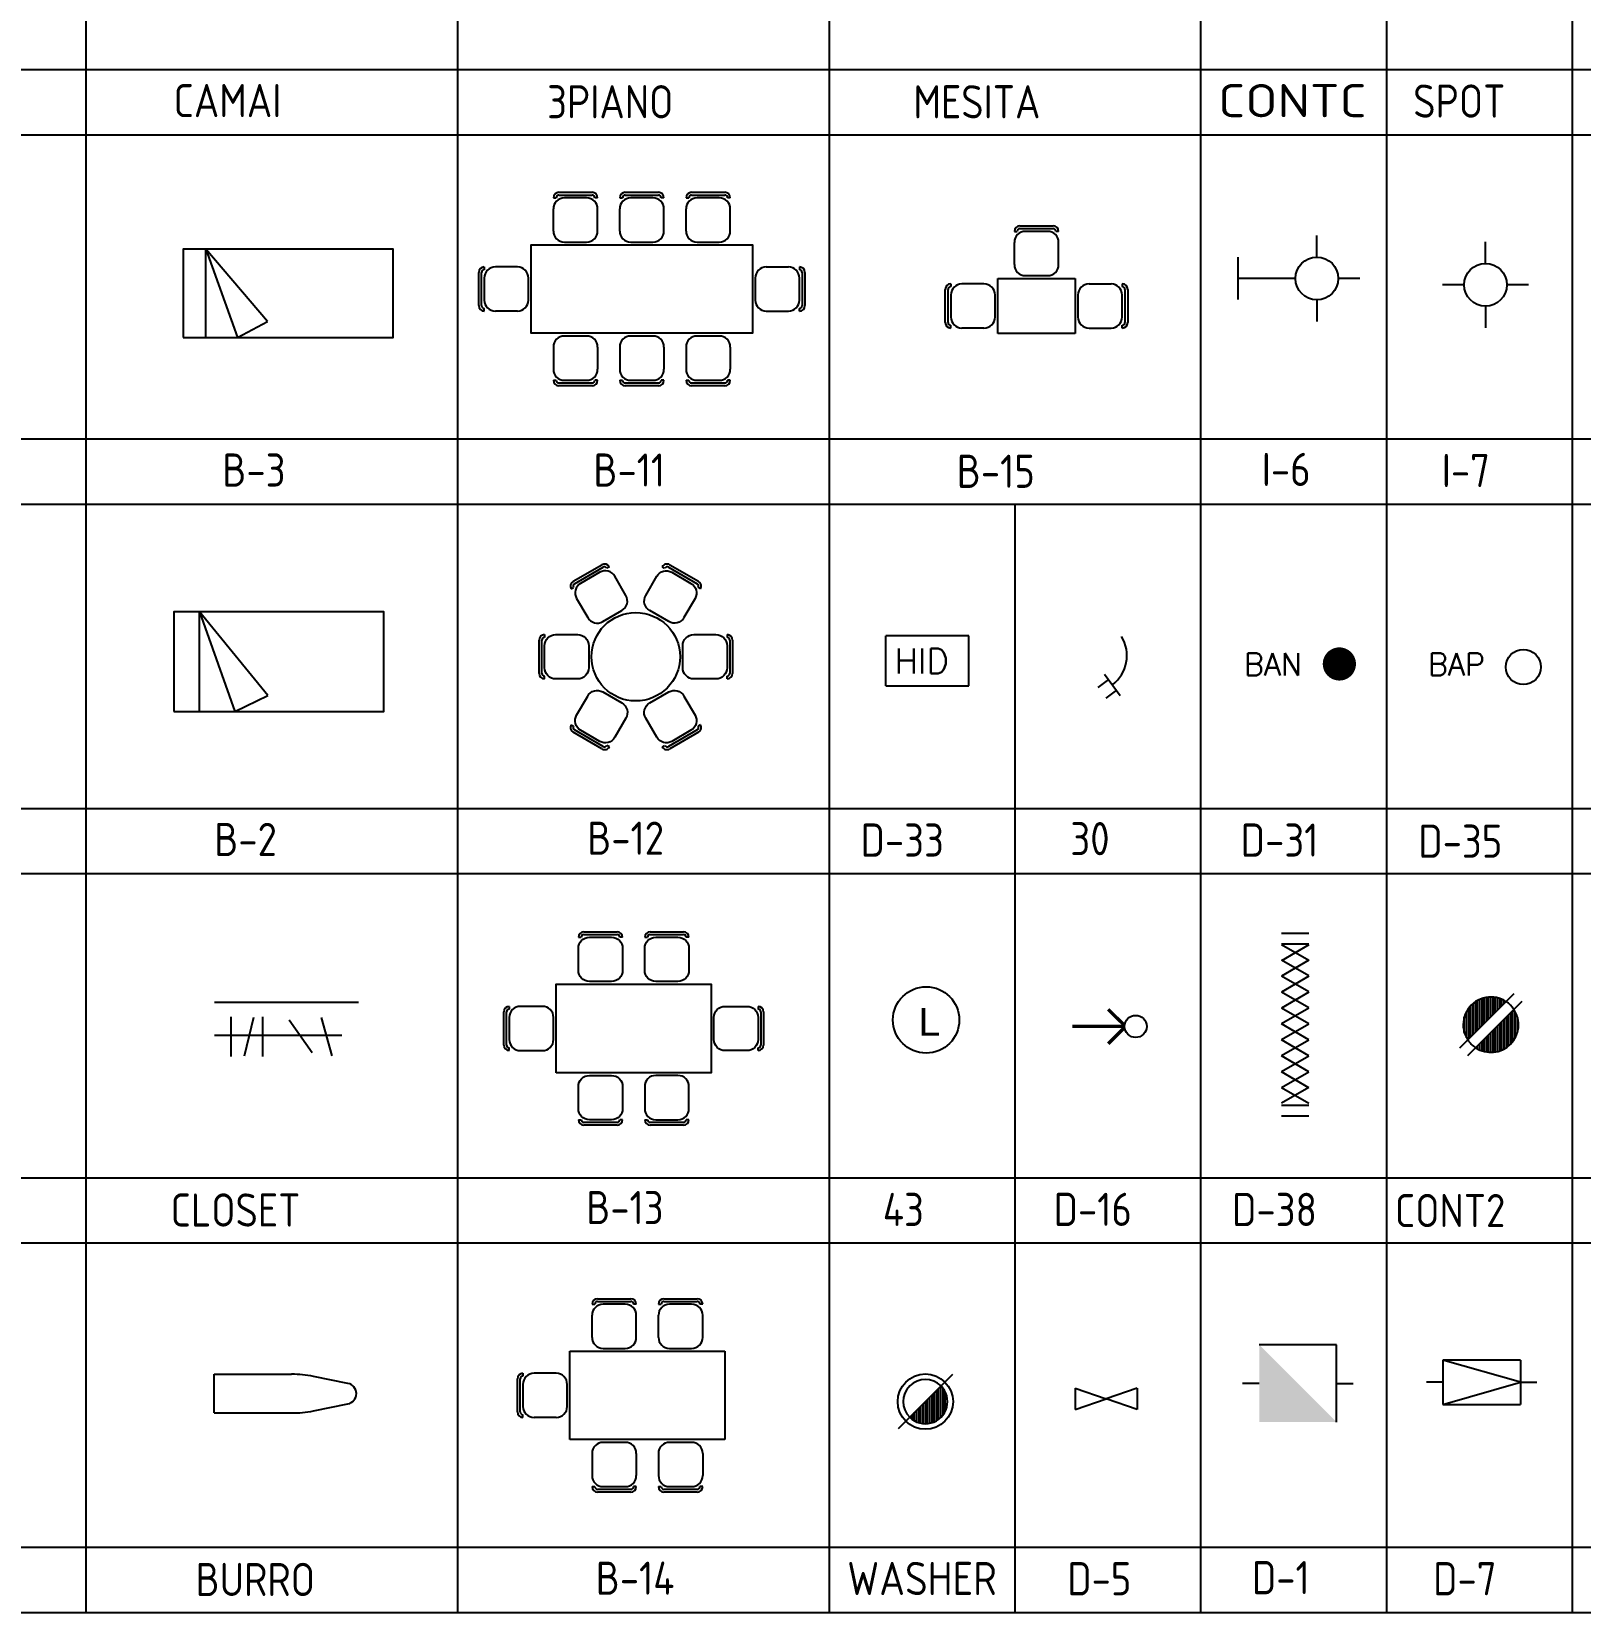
# Model space of a CAD drawing. Header units: millimetres. Extents: x 2198.5 to 2287.8, y 1208.8 to 1298.1.
# Drawn here: x 2245.01 to 2259.01, y 1237.71 to 1252.01 of the extents above; entities that cross this region are included whole.
import ezdxf
from ezdxf.enums import TextEntityAlignment as Align

# ---------------------------------------------------------------- set-up
doc = ezdxf.new("R2010")
doc.units = ezdxf.units.MM
for name, color, linetype in [('2', 7, 'Continuous'), ('ALUMBRADO', 5, 'Continuous'), ('FOF', 5, 'Continuous'), ('INSSANITARIA', 5, 'Continuous'), ('MOBITAS', 5, 'Continuous'), ('PLANTA', 7, 'Continuous')]:
    doc.layers.add(name, color=color, linetype=linetype)
doc.styles.add('ARCHQUICK', font='ARCHQUIK.SHX')
doc.styles.add('ROMANS', font='romans')
doc.styles.get("Standard").update_dxf_attribs({"font": 'arial.ttf'})

# ---------------------------------------------------------------- blocks, each defined once
blk = doc.blocks.new('B-11')
at = {"layer": 'MOBITAS', "color": 5}
for p, q in [((-0.755, 0.865), (-0.455, 0.865)), ((-0.155, 0.865), (0.145, 0.865)), ((0.445, 0.865), (0.745, 0.865)), ((-0.805, 0.815), (-0.78, 0.815)), ((-0.755, 0.84), (-0.455, 0.84)), ((-0.405, 0.815), (-0.43, 0.815)), ((-0.205, 0.815), (-0.18, 0.815)), ((-0.155, 0.84), (0.145, 0.84)), ((0.195, 0.815), (0.17, 0.815)), ((0.395, 0.815), (0.42, 0.815)), ((0.445, 0.84), (0.745, 0.84)), ((0.795, 0.815), (0.77, 0.815)), ((-1.43, 0.19), (-1.43, 0.165)), ((1.42, 0.19), (1.42, 0.165)), ((-1.48, -0.16), (-1.48, 0.14)), ((-1.455, -0.16), (-1.455, 0.14)), ((1.445, 0.14), (1.445, -0.16)), ((1.47, 0.14), (1.47, -0.16)), ((-1.43, -0.21), (-1.43, -0.185)), ((1.42, -0.21), (1.42, -0.185)), ((-0.805, -0.835), (-0.78, -0.835)), ((-0.405, -0.835), (-0.43, -0.835)), ((-0.205, -0.835), (-0.18, -0.835)), ((0.195, -0.835), (0.17, -0.835)), ((0.395, -0.835), (0.42, -0.835)), ((0.795, -0.835), (0.77, -0.835)), ((-0.455, -0.86), (-0.755, -0.86)), ((-0.455, -0.885), (-0.755, -0.885)), ((0.145, -0.86), (-0.155, -0.86)), ((0.145, -0.885), (-0.155, -0.885)), ((0.745, -0.86), (0.445, -0.86)), ((0.745, -0.885), (0.445, -0.885))]:
    blk.add_line(p, q, dxfattribs=at)
at = {"layer": 'MOBITAS'}
for p, q in [((-0.505, 0.815), (-0.705, 0.815)), ((0.095, 0.815), (-0.105, 0.815)), ((0.695, 0.815), (0.495, 0.815)), ((-0.805, 0.515), (-0.805, 0.715)), ((-0.405, 0.515), (-0.405, 0.715)), ((-0.205, 0.515), (-0.205, 0.715)), ((0.195, 0.515), (0.195, 0.715)), ((0.395, 0.515), (0.395, 0.715)), ((0.795, 0.515), (0.795, 0.715)), ((-0.705, 0.415), (-0.505, 0.415)), ((-0.105, 0.415), (0.095, 0.415)), ((0.495, 0.415), (0.695, 0.415)), ((-1.13, 0.19), (-1.33, 0.19)), ((1.12, 0.19), (1.32, 0.19)), ((-1.43, 0.09), (-1.43, -0.11)), ((-1.03, -0.11), (-1.03, 0.09)), ((1.02, 0.09), (1.02, -0.11)), ((1.42, -0.11), (1.42, 0.09)), ((-1.13, -0.21), (-1.33, -0.21)), ((1.12, -0.21), (1.32, -0.21)), ((-0.805, -0.535), (-0.805, -0.735)), ((-0.505, -0.435), (-0.705, -0.435)), ((-0.405, -0.535), (-0.405, -0.735)), ((-0.205, -0.535), (-0.205, -0.735)), ((0.095, -0.435), (-0.105, -0.435)), ((0.195, -0.535), (0.195, -0.735)), ((0.395, -0.535), (0.395, -0.735)), ((0.695, -0.435), (0.495, -0.435)), ((0.795, -0.535), (0.795, -0.735)), ((-0.705, -0.835), (-0.505, -0.835)), ((-0.105, -0.835), (0.095, -0.835)), ((0.495, -0.835), (0.695, -0.835))]:
    blk.add_line(p, q, dxfattribs=at)
at = {"layer": 'MOBITAS', "color": 5}
blk.add_lwpolyline([(0.395, -0.41), (-1.005, -0.41), (-1.005, 0.39), (0.395, 0.39), (0.995, 0.39), (0.995, -0.41)], close=True, dxfattribs=at)
for centre, radius, start, end in [((-0.755, 0.815), 0.05, 90, 180), ((-0.455, 0.815), 0.05, 0, 90), ((-0.155, 0.815), 0.05, 90, 180), ((0.145, 0.815), 0.05, 0, 90), ((0.445, 0.815), 0.05, 90, 180), ((0.745, 0.815), 0.05, 0, 90), ((-0.755, 0.815), 0.025, 90, 180), ((-0.455, 0.815), 0.025, 0, 90), ((-0.155, 0.815), 0.025, 90, 180), ((0.145, 0.815), 0.025, 0, 90), ((0.445, 0.815), 0.025, 90, 180), ((0.745, 0.815), 0.025, 0, 90), ((-1.43, 0.14), 0.05, 90, 180), ((-1.43, 0.14), 0.025, 90, 180), ((1.42, 0.14), 0.05, 0, 90), ((1.42, 0.14), 0.025, 0, 90), ((-1.43, -0.16), 0.05, 180, 270), ((-1.43, -0.16), 0.025, 180, 270), ((1.42, -0.16), 0.025, 270, 0), ((1.42, -0.16), 0.05, 270, 0), ((-0.755, -0.835), 0.05, 180, 270), ((-0.755, -0.835), 0.025, 180, 270), ((-0.455, -0.835), 0.025, 270, 0), ((-0.455, -0.835), 0.05, 270, 360), ((-0.155, -0.835), 0.05, 180, 270), ((-0.155, -0.835), 0.025, 180, 270), ((0.145, -0.835), 0.025, 270, 0), ((0.145, -0.835), 0.05, 270, 360), ((0.445, -0.835), 0.05, 180, 270), ((0.445, -0.835), 0.025, 180, 270), ((0.745, -0.835), 0.025, 270, 0), ((0.745, -0.835), 0.05, 270, 360)]:
    blk.add_arc(centre, radius, start, end, dxfattribs=at)
at = {"layer": 'MOBITAS'}
for centre, start, end in [((-0.705, 0.715), 90, 180), ((-0.505, 0.715), 0, 90), ((-0.105, 0.715), 90, 180), ((0.095, 0.715), 0, 90), ((0.495, 0.715), 90, 180), ((0.695, 0.715), 0, 90), ((-0.705, 0.515), 180, 270), ((-0.505, 0.515), 270, 0), ((-0.105, 0.515), 180, 270), ((0.095, 0.515), 270, 0), ((0.495, 0.515), 180, 270), ((0.695, 0.515), 270, 0), ((-1.33, 0.09), 90, 180), ((-1.13, 0.09), 0, 90), ((1.12, 0.09), 90, 180), ((1.32, 0.09), 0, 90), ((-1.33, -0.11), 180, 270), ((-1.13, -0.11), 270, 360), ((1.12, -0.11), 180, 270), ((1.32, -0.11), 270, 0), ((-0.705, -0.535), 90, 180), ((-0.505, -0.535), 0, 90), ((-0.105, -0.535), 90, 180), ((0.095, -0.535), 0, 90), ((0.495, -0.535), 90, 180), ((0.695, -0.535), 0, 90), ((-0.705, -0.735), 180, 270), ((-0.505, -0.735), 270, 360), ((-0.105, -0.735), 180, 270), ((0.095, -0.735), 270, 360), ((0.495, -0.735), 180, 270), ((0.695, -0.735), 270, 360)]:
    blk.add_arc(centre, 0.1, start, end, dxfattribs=at)
blk = doc.blocks.new('B-12')
at = {"layer": 'MOBITAS', "color": 5}
for p, q in [((-0.59, 0.722), (-0.33, 0.872)), ((0.285, 0.872), (0.545, 0.722)), ((-0.578, 0.7), (-0.318, 0.85)), ((-0.262, 0.853), (-0.284, 0.841)), ((0.217, 0.853), (0.238, 0.841)), ((0.272, 0.85), (0.532, 0.7)), ((-0.608, 0.653), (-0.587, 0.666)), ((0.563, 0.653), (0.541, 0.666)), ((-0.898, -0.111), (-0.898, 0.189)), ((-0.873, -0.111), (-0.873, 0.189)), ((-0.848, 0.239), (-0.848, 0.214)), ((0.802, 0.239), (0.802, 0.214)), ((0.827, 0.189), (0.827, -0.111)), ((0.852, 0.189), (0.852, -0.111)), ((-0.848, -0.161), (-0.848, -0.136)), ((0.802, -0.161), (0.802, -0.136)), ((-0.608, -0.576), (-0.587, -0.588)), ((-0.33, -0.794), (-0.59, -0.644)), ((-0.318, -0.772), (-0.578, -0.622)), ((0.532, -0.622), (0.272, -0.772)), ((0.545, -0.644), (0.285, -0.794)), ((0.563, -0.576), (0.541, -0.588)), ((-0.262, -0.776), (-0.284, -0.763)), ((0.217, -0.776), (0.238, -0.763))]:
    blk.add_line(p, q, dxfattribs=at)
at = {"layer": 'MOBITAS'}
for points in [[(-0.458, 0.393, 0.414214), (-0.322, 0.357), (-0.149, 0.457, 0.414214), (-0.112, 0.593), (-0.212, 0.767, 0.414214), (-0.349, 0.803), (-0.522, 0.703, 0.414214), (-0.558, 0.567)], [(0.413, 0.393, -0.414214), (0.276, 0.357), (0.103, 0.457, -0.414214), (0.067, 0.593), (0.167, 0.767, -0.414214), (0.303, 0.803), (0.476, 0.703, -0.414214), (0.513, 0.567)], [(-0.548, 0.239, -0.414214), (-0.448, 0.139), (-0.448, -0.061, -0.414214), (-0.548, -0.161), (-0.748, -0.161, -0.414214), (-0.848, -0.061), (-0.848, 0.139, -0.414214), (-0.748, 0.239)], [(0.502, -0.161, -0.414214), (0.402, -0.061), (0.402, 0.139, -0.414214), (0.502, 0.239), (0.702, 0.239, -0.414214), (0.802, 0.139), (0.802, -0.061, -0.414214), (0.702, -0.161)], [(-0.458, -0.316, -0.414214), (-0.322, -0.279), (-0.149, -0.379, -0.414214), (-0.112, -0.516), (-0.212, -0.689, -0.414214), (-0.349, -0.726), (-0.522, -0.626, -0.414214), (-0.558, -0.489)], [(0.067, -0.516, -0.414214), (0.103, -0.379), (0.276, -0.279, -0.414214), (0.413, -0.316), (0.513, -0.489, -0.414214), (0.476, -0.626), (0.303, -0.726, -0.414214), (0.167, -0.689)]]:
    blk.add_lwpolyline(points, format="xyb", close=True, dxfattribs=at)
at = {"layer": 'MOBITAS', "color": 5}
blk.add_circle((-0.023, 0.039), 0.4, dxfattribs=at)
for centre, radius, start, end in [((-0.305, 0.828), 0.05, 30, 120), ((0.26, 0.828), 0.05, 60, 150), ((-0.565, 0.678), 0.05, 120, 210), ((-0.305, 0.828), 0.025, 30, 120), ((0.26, 0.828), 0.025, 60, 150), ((0.52, 0.678), 0.05, 330, 60), ((-0.565, 0.678), 0.025, 120, 210), ((0.52, 0.678), 0.025, 330, 60), ((-0.848, 0.189), 0.05, 90, 180), ((-0.848, 0.189), 0.025, 90, 180), ((0.802, 0.189), 0.05, 0, 90), ((0.802, 0.189), 0.025, 0, 90), ((-0.848, -0.111), 0.05, 180, 270), ((-0.848, -0.111), 0.025, 180, 270), ((0.802, -0.111), 0.025, 270, 0), ((0.802, -0.111), 0.05, 270, 0), ((-0.565, -0.601), 0.05, 150, 240), ((-0.565, -0.601), 0.025, 150, 240), ((0.52, -0.601), 0.025, 300, 30), ((0.52, -0.601), 0.05, 300, 30), ((-0.305, -0.751), 0.05, 240, 330), ((-0.305, -0.751), 0.025, 240, 330), ((0.26, -0.751), 0.05, 210, 300), ((0.26, -0.751), 0.025, 210, 300)]:
    blk.add_arc(centre, radius, start, end, dxfattribs=at)
blk = doc.blocks.new('B-13')
at = {"color": 5}
blk.add_lwpolyline([(-0.698, -0.411), (-0.698, 0.389), (0.702, 0.389), (0.702, -0.411)], close=True, dxfattribs=at)
at = {"layer": 'MOBITAS', "color": 5}
for p, q in [((-0.448, 0.864), (-0.148, 0.864)), ((0.152, 0.864), (0.452, 0.864)), ((-0.498, 0.814), (-0.473, 0.814)), ((-0.448, 0.839), (-0.148, 0.839)), ((-0.098, 0.814), (-0.123, 0.814)), ((0.102, 0.814), (0.127, 0.814)), ((0.152, 0.839), (0.452, 0.839)), ((0.502, 0.814), (0.477, 0.814)), ((-1.123, 0.189), (-1.123, 0.164)), ((1.127, 0.189), (1.127, 0.164)), ((-1.173, -0.161), (-1.173, 0.139)), ((-1.148, -0.161), (-1.148, 0.139)), ((1.152, 0.139), (1.152, -0.161)), ((1.177, 0.139), (1.177, -0.161)), ((-1.123, -0.211), (-1.123, -0.186)), ((1.127, -0.211), (1.127, -0.186)), ((-0.498, -0.836), (-0.473, -0.836)), ((-0.098, -0.836), (-0.123, -0.836)), ((0.102, -0.836), (0.127, -0.836)), ((0.502, -0.836), (0.477, -0.836)), ((-0.148, -0.861), (-0.448, -0.861)), ((-0.148, -0.886), (-0.448, -0.886)), ((0.452, -0.861), (0.152, -0.861)), ((0.452, -0.886), (0.152, -0.886))]:
    blk.add_line(p, q, dxfattribs=at)
at = {"layer": 'MOBITAS'}
for points in [[(-0.098, 0.514, -0.414214), (-0.198, 0.414), (-0.398, 0.414, -0.414214), (-0.498, 0.514), (-0.498, 0.714, -0.414214), (-0.398, 0.814), (-0.198, 0.814, -0.414214), (-0.098, 0.714)], [(0.502, 0.514, -0.414214), (0.402, 0.414), (0.202, 0.414, -0.414214), (0.102, 0.514), (0.102, 0.714, -0.414214), (0.202, 0.814), (0.402, 0.814, -0.414214), (0.502, 0.714)], [(-0.823, -0.211, 0.414214), (-0.723, -0.111), (-0.723, 0.089, 0.414214), (-0.823, 0.189), (-1.023, 0.189, 0.414214), (-1.123, 0.089), (-1.123, -0.111, 0.414214), (-1.023, -0.211)], [(0.827, -0.211, -0.414214), (0.727, -0.111), (0.727, 0.089, -0.414214), (0.827, 0.189), (1.027, 0.189, -0.414214), (1.127, 0.089), (1.127, -0.111, -0.414214), (1.027, -0.211)], [(-0.498, -0.536, -0.414214), (-0.398, -0.436), (-0.198, -0.436, -0.414214), (-0.098, -0.536), (-0.098, -0.736, -0.414214), (-0.198, -0.836), (-0.398, -0.836, -0.414214), (-0.498, -0.736)], [(0.502, -0.536, 0.414214), (0.402, -0.436), (0.202, -0.436, 0.414214), (0.102, -0.536), (0.102, -0.736, 0.414214), (0.202, -0.836), (0.402, -0.836, 0.414214), (0.502, -0.736)]]:
    blk.add_lwpolyline(points, format="xyb", close=True, dxfattribs=at)
at = {"layer": 'MOBITAS', "color": 5}
for centre, radius, start, end in [((-0.448, 0.814), 0.05, 90, 180), ((-0.148, 0.814), 0.05, 0, 90), ((0.152, 0.814), 0.05, 90, 180), ((0.452, 0.814), 0.05, 0, 90), ((-0.448, 0.814), 0.025, 90, 180), ((-0.148, 0.814), 0.025, 0, 90), ((0.152, 0.814), 0.025, 90, 180), ((0.452, 0.814), 0.025, 0, 90), ((-1.123, 0.139), 0.05, 90, 180), ((-1.123, 0.139), 0.025, 90, 180), ((1.127, 0.139), 0.05, 0, 90), ((1.127, 0.139), 0.025, 0, 90), ((-1.123, -0.161), 0.05, 180, 270), ((-1.123, -0.161), 0.025, 180, 270), ((1.127, -0.161), 0.025, 270, 0), ((1.127, -0.161), 0.05, 270, 0), ((-0.448, -0.836), 0.05, 180, 270), ((-0.448, -0.836), 0.025, 180, 270), ((-0.148, -0.836), 0.025, 270, 0), ((-0.148, -0.836), 0.05, 270, 360), ((0.152, -0.836), 0.05, 180, 270), ((0.152, -0.836), 0.025, 180, 270), ((0.452, -0.836), 0.025, 270, 0), ((0.452, -0.836), 0.05, 270, 360)]:
    blk.add_arc(centre, radius, start, end, dxfattribs=at)
blk = doc.blocks.new('B-10')
at = {"layer": 'MOBITAS', "color": 5}
for p, q in [((-0.15, 0.475), (0.15, 0.475)), ((-0.15, 0.45), (0.15, 0.45)), ((-0.2, 0.425), (-0.175, 0.425)), ((0.2, 0.425), (0.175, 0.425))]:
    blk.add_line(p, q, dxfattribs=at)
at = {"layer": 'MOBITAS'}
for p, q in [((-0.2, 0.125), (-0.2, 0.325)), ((0.1, 0.425), (-0.1, 0.425)), ((0.2, 0.125), (0.2, 0.325)), ((-0.1, 0.025), (0.1, 0.025))]:
    blk.add_line(p, q, dxfattribs=at)
at = {"layer": 'MOBITAS', "color": 5}
for centre, radius, start, end in [((-0.15, 0.425), 0.05, 90, 180), ((-0.15, 0.425), 0.025, 90, 180), ((0.15, 0.425), 0.05, 0, 90), ((0.15, 0.425), 0.025, 0, 90)]:
    blk.add_arc(centre, radius, start, end, dxfattribs=at)
at = {"layer": 'MOBITAS'}
for centre, start, end in [((-0.1, 0.325), 90, 180), ((0.1, 0.325), 0, 90), ((-0.1, 0.125), 180, 270), ((0.1, 0.125), 270, 0)]:
    blk.add_arc(centre, 0.1, start, end, dxfattribs=at)
blk = doc.blocks.new('B-14')
at = {"layer": 'MOBITAS', "color": 5}
for p, q in [((-1.425, 0.4), (-0.025, 0.4)), ((-1.425, -0.4), (-1.425, 0.4)), ((-0.025, 0.4), (-0.025, -0.4)), ((-0.025, -0.4), (-1.425, -0.4))]:
    blk.add_line(p, q, dxfattribs=at)
for p in [(-1.025, 0.4), (-0.425, 0.4)]:
    blk.add_blockref('B-10', p)
for p, rotation in [((-1.425, 0), 90), ((-1.025, -0.4), 180), ((-0.425, -0.4), 180)]:
    blk.add_blockref('B-10', p, dxfattribs=dict(rotation=rotation))
blk = doc.blocks.new('B-15')
at = {"layer": 'MOBITAS', "color": 5}
for p, q in [((-0.342, 0.521), (0.358, 0.521)), ((-0.342, 0.021), (-0.342, 0.521)), ((0.358, 0.521), (0.358, 0.021)), ((0.358, 0.021), (-0.342, 0.021))]:
    blk.add_line(p, q, dxfattribs=at)
blk.add_blockref('B-10', (0.008, 0.521))
for p, rotation in [((-0.342, 0.271), 90), ((0.358, 0.271), 270)]:
    blk.add_blockref('B-10', p, dxfattribs=dict(rotation=rotation))
blk = doc.blocks.new('B-2')
at = {"layer": 'MOBITAS', "color": 5}
for p, q in [((0.264, -0.45, 0.3), (0.264, 0.45, 0.3)), ((0.264, 0.45, 0.3), (0.581, -0.45, 0.3)), ((0.879, -0.305, 0.3), (0.264, 0.45, 0.3)), ((0.581, -0.45, 0.3), (0.879, -0.305, 0.3))]:
    blk.add_line(p, q, dxfattribs=at)
blk.add_lwpolyline([(0.03, -0.45), (1.93, -0.45), (1.93, 0.45), (0.03, 0.45)], close=True, dxfattribs=at)
blk = doc.blocks.new('B-3')
at = {"layer": 'MOBITAS'}
for p, q in [((0.237, -0.4), (0.237, 0.4)), ((0.237, 0.4), (0.522, -0.4)), ((0.793, -0.254), (0.237, 0.4)), ((0.522, -0.4), (0.793, -0.254))]:
    blk.add_line(p, q, dxfattribs=at)
blk.add_lwpolyline([(0.03, -0.4), (1.93, -0.4), (1.93, 0.4), (0.03, 0.4)], close=True, dxfattribs=at)
blk = doc.blocks.new('BURRO')
for p, q in [((0, 0.175), (0.701, 0.175)), ((0, -0.175), (0, 0.175)), ((1.209, 0.093), (0.897, 0.156)), ((0.897, -0.156), (1.209, -0.093)), ((0, -0.175), (0.701, -0.175))]:
    blk.add_line(p, q)
for centre, radius, start, end in [((0.701, -0.825), 1, 78.6901, 90), ((1.191, 0), 0.095, 281.3099, 78.6901), ((0.701, 0.825), 1, 270, 281.3099)]:
    blk.add_arc(centre, radius, start, end)
blk = doc.blocks.new('CLOSET')
at = {"layer": 'PLANTA'}
for p, q in [((0, 0.6), (1.3, 0.6)), ((0.15, 0.109), (0.15, 0.469)), ((0.269, 0.115), (0.356, 0.464)), ((0.435, 0.109), (0.435, 0.469)), ((0.882, 0.144), (0.675, 0.438)), ((1.062, 0.116), (0.968, 0.463)), ((1.15, 0.3), (0, 0.3))]:
    blk.add_line(p, q, dxfattribs=at)
blk = doc.blocks.new('*X262')
for p, q in [((26.41, 14.9454), (26.41, 15.0867)), ((26.42, 14.9554), (26.42, 15.096)), ((26.43, 14.9654), (26.43, 15.1036)), ((26.44, 14.9754), (26.44, 15.1097)), ((26.45, 14.9854), (26.45, 15.1146)), ((26.46, 14.9954), (26.46, 15.1184)), ((26.47, 15.0054), (26.47, 15.1213)), ((26.48, 15.0154), (26.48, 15.1234)), ((26.49, 15.0254), (26.49, 15.1246)), ((26.5, 15.0354), (26.5, 15.125)), ((26.51, 15.0454), (26.51, 15.1246)), ((26.52, 15.0554), (26.52, 15.1234)), ((26.53, 15.0654), (26.53, 15.1213)), ((26.54, 15.0754), (26.54, 15.1184)), ((26.55, 15.0854), (26.55, 15.1146)), ((26.56, 15.0954), (26.56, 15.1097)), ((26.38, 14.965), (26.38, 15.035)), ((26.39, 14.9406), (26.39, 15.0594)), ((26.4, 14.9354), (26.4, 15.075))]:
    blk.add_line(p, q)
blk = doc.blocks.new('*X261')
for p, q in [((26.55, 14.8854), (26.55, 15.0146)), ((26.56, 14.8903), (26.56, 15.0246)), ((26.57, 14.8964), (26.57, 15.0346)), ((26.58, 14.904), (26.58, 15.0446)), ((26.59, 14.9133), (26.59, 15.0546)), ((26.6, 14.925), (26.6, 15.0646)), ((26.61, 14.9406), (26.61, 15.0594)), ((26.62, 14.965), (26.62, 15.035)), ((26.48, 14.8766), (26.48, 14.9446)), ((26.49, 14.8754), (26.49, 14.9546)), ((26.5, 14.875), (26.5, 14.9646)), ((26.51, 14.8754), (26.51, 14.9746)), ((26.52, 14.8766), (26.52, 14.9846)), ((26.53, 14.8787), (26.53, 14.9946)), ((26.54, 14.8816), (26.54, 15.0046)), ((26.44, 14.8903), (26.44, 14.9046)), ((26.45, 14.8854), (26.45, 14.9146)), ((26.46, 14.8816), (26.46, 14.9246)), ((26.47, 14.8787), (26.47, 14.9346))]:
    blk.add_line(p, q)
blk = doc.blocks.new('CONT2')
for p, q in [((-0.0177, 0.0177), (0.0689, 0.1043)), ((0.0689, 0.1043), (0.1061, 0.1414)), ((0.1043, 0.0689), (0.1414, 0.1061)), ((-0.0177, 0.0177), (-0.1043, -0.0689)), ((0.0177, -0.0177), (0.1043, 0.0689)), ((-0.1043, -0.0689), (-0.1414, -0.1061)), ((0.0177, -0.0177), (-0.1061, -0.1414))]:
    blk.add_line(p, q)
for start, end in [(33.46304, 213.46304), (236.53696, 33.46304), (213.46304, 236.53696)]:
    blk.add_arc((0, 0), 0.125, start, end)
for name in ['*X262', '*X261']:
    blk.add_blockref(name, (-26.5, -15))
blk = doc.blocks.new('D-1')
at = {"layer": 'FOF'}
for p, q in [((0.175, 0.175), (-0.175, 0.175)), ((0.175, -0.175), (0.175, 0.175)), ((-0.175, 0), (-0.25, 0)), ((0.175, 0), (0.25, 0))]:
    blk.add_line(p, q, dxfattribs=at)
blk.add_solid([(-0.175, 0.175), (0.175, -0.175), (-0.175, -0.175)], dxfattribs=at)
at = {"layer": 'FOF', "flags": 11}
for tag, p in [('FONTANERIA-FRIA', (0.8498, 2.0676)), ('IFF', (0.8498, 1.901)), ('IFF-19', (0.8498, 1.7343))]:
    blk.add_attdef(tag, p, '', height=0.1, dxfattribs=at)
blk = doc.blocks.new('D-16')
at = {"layer": 'FOF', "const_width": 0.03}
for points in [[(-0.207, 0.015), (-0.349, 0.156)], [(-0.2, 0), (-0.674, 0)], [(-0.207, -0.015), (-0.348, -0.156)]]:
    blk.add_lwpolyline(points, dxfattribs=at)
at = {"layer": 'FOF'}
blk.add_circle((-0.1, 0), 0.1, dxfattribs=at)
at = {"layer": 'FOF', "flags": 11}
for tag, p in [('FONTANERIA-FRIA', (-1.458, 0.844)), ('IFF', (-1.458, 0.677))]:
    blk.add_attdef(tag, p, '', height=0.1, dxfattribs=at)
blk = doc.blocks.new('D-31')
at = {"layer": 'INSSANITARIA', "const_width": 0.15}
blk.add_lwpolyline([(-0.075, 0, 1), (0.075, 0, 1)], format="xyb", close=True, dxfattribs=at)
at = {"layer": 'INSSANITARIA', "style": 'ROMANS'}
blk.add_text('BAN', height=0.2, dxfattribs=at).set_placement((-0.862, -0.103))
blk = doc.blocks.new('D-33')
at = {"layer": 'INSSANITARIA'}
for p, q in [((-0.75, 0), (-0.75, 0.45)), ((0, 0.45), (-0.75, 0.45)), ((0, 0), (0, 0.45)), ((-0.75, 0), (0, 0))]:
    blk.add_line(p, q, dxfattribs=at)
at = {"layer": 'INSSANITARIA', "color": 2, "style": 'ROMANS'}
blk.add_text('HID', height=0.225, dxfattribs=at).set_placement((-0.671, 0.111))
blk = doc.blocks.new('D-35')
at = {"layer": 'INSSANITARIA'}
blk.add_circle((0, 0), 0.159, dxfattribs=at)
at = {"layer": 'INSSANITARIA', "style": 'ROMANS'}
blk.add_text('BAP', height=0.2, dxfattribs=at).set_placement((-0.862, -0.075))
blk = doc.blocks.new('D-38')
at = {"layer": 'INSSANITARIA'}
for p, q in [((-1.653, 0.124), (-1.653, -0.124)), ((-1.557, 0.124), (-1.557, -0.124)), ((-0.096, 0.124), (-0.096, -0.124)), ((0, 0.124), (0, -0.124))]:
    blk.add_line(p, q, dxfattribs=at)
at = {"layer": 'INSSANITARIA', "color": 0}
for p, q in [((-1.543, -0.124), (-1.4, 0.124)), ((-1.396, -0.124), (-1.539, 0.124)), ((-1.257, -0.124), (-1.4, 0.124)), ((-1.399, -0.124), (-1.255, 0.124)), ((-1.112, -0.124), (-1.256, 0.124)), ((-1.254, -0.124), (-1.111, 0.124)), ((-0.968, -0.124), (-1.111, 0.124)), ((-1.11, -0.124), (-0.967, 0.124)), ((-0.824, -0.124), (-0.967, 0.124)), ((-0.966, -0.124), (-0.822, 0.124)), ((-0.679, -0.124), (-0.822, 0.124)), ((-0.821, -0.124), (-0.678, 0.124)), ((-0.535, -0.124), (-0.678, 0.124)), ((-0.677, -0.124), (-0.534, 0.124)), ((-0.391, -0.124), (-0.534, 0.124)), ((-0.533, -0.124), (-0.389, 0.124)), ((-0.246, -0.124), (-0.389, 0.124)), ((-0.388, -0.124), (-0.245, 0.124)), ((-0.107, -0.124), (-0.25, 0.124)), ((-0.249, -0.124), (-0.106, 0.124))]:
    blk.add_line(p, q, dxfattribs=at)
blk = doc.blocks.new('D-5', base_point=(0.11, 0))
at = {"layer": 'FOF'}
for p, q in [((0.11, 0.048), (0.11, -0.048)), ((0.11, 0.048), (0.25, 0)), ((0.39, 0.048), (0.25, 0)), ((0.39, 0.048), (0.39, -0.048)), ((0.11, -0.048), (0.25, 0)), ((0.39, -0.048), (0.25, 0))]:
    blk.add_line(p, q, dxfattribs=at)
at = {"layer": 'FOF', "flags": 11}
for tag, p in [('FONTANERIA-FRIA', (0.3211, 0.6098)), ('IFF', (0.3211, 0.4432)), ('IFF-23', (0.1947, 0.2577))]:
    blk.add_attdef(tag, p, '', height=0.1, dxfattribs=at)
blk = doc.blocks.new('D-7')
at = {"layer": 'FOF'}
for p, q in [((0.35, 0), (0, 0.1)), ((0.35, 0.1), (0, 0.1)), ((0, 0.1), (0, -0.1)), ((0.35, 0.1), (0.35, -0.1)), ((0, 0), (-0.075, 0)), ((0, -0.1), (0.35, 0)), ((0.35, 0), (0.425, 0)), ((0, -0.1), (0.35, -0.1))]:
    blk.add_line(p, q, dxfattribs=at)
at = {"layer": 'FOF', "flags": 11}
for tag, p in [('FONTANERIA-FRIA', (-1.097, 2.0676)), ('IFF-25', (0.0588, 1.9073)), ('IFF', (-1.097, 1.901))]:
    blk.add_attdef(tag, p, '', height=0.1, dxfattribs=at)
blk = doc.blocks.new('I-6')
for p, q in [((0.0083, 0.0962), (0.0083, 0.1942)), ((-0.3487, 0.0954), (-0.3487, -0.0963)), ((-0.0884, -0.0005), (-0.3487, -0.0005)), ((0.203, -0.0005), (0.105, -0.0005)), ((0.0083, -0.0972), (0.0083, -0.1952))]:
    blk.add_line(p, q)
at = {"color": 2}
blk.add_circle((0.0083, -0.0005), 0.0967, dxfattribs=at)
blk = doc.blocks.new('I-7')
for p, q in [((0.0083, 0.1027), (0.0083, 0.2007)), ((-0.0884, 0.006), (-0.1864, 0.006)), ((0.203, 0.006), (0.105, 0.006)), ((0.0083, -0.0907), (0.0083, -0.1887))]:
    blk.add_line(p, q)
at = {"color": 2}
blk.add_circle((0.0083, 0.006), 0.0967, dxfattribs=at)
blk = doc.blocks.new('*X363')
for p, q in [((27.52, 13.902), (27.52, 14.02)), ((27.53, 13.9046), (27.53, 14.03)), ((27.54, 13.9083), (27.54, 14.04)), ((27.55, 13.9134), (27.55, 14.05)), ((27.56, 13.92), (27.56, 14.06)), ((27.57, 13.9286), (27.57, 14.07)), ((27.58, 13.94), (27.58, 14.06)), ((27.59, 13.9564), (27.59, 14.0436)), ((27.45, 13.9134), (27.45, 13.95)), ((27.46, 13.9083), (27.46, 13.96)), ((27.47, 13.9046), (27.47, 13.97)), ((27.48, 13.902), (27.48, 13.98)), ((27.49, 13.9005), (27.49, 13.99)), ((27.5, 13.9), (27.5, 14)), ((27.51, 13.9005), (27.51, 14.01)), ((27.43, 13.9286), (27.43, 13.93)), ((27.44, 13.92), (27.44, 13.94))]:
    blk.add_line(p, q)
blk = doc.blocks.new('WASHER', base_point=(27.5, 14))
for p, q in [((27.5707, 14.0707), (27.6237, 14.1237)), ((27.5, 14), (27.5707, 14.0707)), ((27.5, 14), (27.4293, 13.9293)), ((27.4293, 13.9293), (27.3763, 13.8763))]:
    blk.add_line(p, q)
blk.add_circle((27.5, 14), 0.125)
for start, end in [(45, 225), (225, 45)]:
    blk.add_arc((27.5, 14), 0.1, start, end)
blk.add_blockref('*X363', (0, 0))
blk = doc.blocks.new('30')
at = {"layer": 'ALUMBRADO'}
for p, q in [((-0.0595, -0.1946), (-0.1075, -0.2306)), ((-0.0775, -0.1706), (-0.0055, -0.2666)), ((-0.0235, -0.2426), (-0.0715, -0.2786))]:
    blk.add_line(p, q, dxfattribs=at)
blk.add_arc((-0.1405, -0.0866), 0.165, 306.8699, 31.65399, dxfattribs=at)
blk = doc.blocks.new('43')
at = {"layer": 'ALUMBRADO'}
blk.add_circle((0, 0), 0.15, dxfattribs=at)
blk.add_text('L', height=0.125, dxfattribs=at).set_placement((-0.0339, -0.0713))

msp = doc.modelspace()

# ---------------------------------------------------------------- linework, layer by layer
at = {"layer": '2', "color": 4}
for p, q in [((2245.503, 1237.709), (2245.503, 1267.781)), ((2248.863, 1237.709), (2248.863, 1267.781)), ((2252.223, 1237.709), (2252.223, 1267.781)), ((2255.583, 1237.709), (2255.583, 1267.781)), ((2257.263, 1237.709), (2257.263, 1267.781)), ((2258.943, 1237.709), (2258.943, 1267.781)), ((2242.143, 1251.664), (2245.503, 1251.664)), ((2245.503, 1251.664), (2248.863, 1251.664)), ((2248.863, 1251.664), (2252.223, 1251.664)), ((2252.223, 1251.664), (2255.583, 1251.664)), ((2255.583, 1251.664), (2258.943, 1251.664)), ((2258.943, 1251.664), (2262.303, 1251.664)), ((2242.143, 1251.075), (2245.503, 1251.075)), ((2245.503, 1251.075), (2248.863, 1251.075)), ((2248.863, 1251.075), (2252.223, 1251.075)), ((2252.223, 1251.075), (2255.583, 1251.075)), ((2255.583, 1251.075), (2258.943, 1251.075)), ((2258.943, 1251.075), (2262.303, 1251.075)), ((2242.143, 1248.323), (2245.503, 1248.323)), ((2245.503, 1248.323), (2248.863, 1248.323)), ((2248.863, 1248.323), (2252.223, 1248.323)), ((2252.223, 1248.323), (2255.583, 1248.323)), ((2255.583, 1248.323), (2258.943, 1248.323)), ((2258.943, 1248.323), (2262.303, 1248.323)), ((2242.143, 1247.733), (2245.503, 1247.733)), ((2245.503, 1247.733), (2248.863, 1247.733)), ((2248.863, 1247.733), (2252.223, 1247.733)), ((2252.223, 1247.733), (2255.583, 1247.733)), ((2253.903, 1237.709), (2253.903, 1247.733)), ((2255.583, 1247.733), (2258.943, 1247.733)), ((2258.943, 1247.733), (2262.303, 1247.733)), ((2242.143, 1244.982), (2245.503, 1244.982)), ((2245.503, 1244.982), (2248.863, 1244.982)), ((2248.863, 1244.982), (2252.223, 1244.982)), ((2252.223, 1244.982), (2255.583, 1244.982)), ((2255.583, 1244.982), (2258.943, 1244.982)), ((2258.943, 1244.982), (2262.303, 1244.982)), ((2242.143, 1244.392), (2245.503, 1244.392)), ((2245.503, 1244.392), (2248.863, 1244.392)), ((2248.863, 1244.392), (2252.223, 1244.392)), ((2252.223, 1244.392), (2255.583, 1244.392)), ((2255.583, 1244.392), (2258.943, 1244.392)), ((2258.943, 1244.392), (2262.303, 1244.392)), ((2242.143, 1241.64), (2245.503, 1241.64)), ((2245.503, 1241.64), (2248.863, 1241.64)), ((2248.863, 1241.64), (2252.223, 1241.64)), ((2252.223, 1241.64), (2255.583, 1241.64)), ((2255.583, 1241.64), (2258.943, 1241.64)), ((2258.943, 1241.64), (2262.303, 1241.64)), ((2242.143, 1241.051), (2245.503, 1241.051)), ((2245.503, 1241.051), (2248.863, 1241.051)), ((2248.863, 1241.051), (2252.223, 1241.051)), ((2252.223, 1241.051), (2255.583, 1241.051)), ((2255.583, 1241.051), (2258.943, 1241.051)), ((2258.943, 1241.051), (2262.303, 1241.051)), ((2242.143, 1238.299), (2245.503, 1238.299)), ((2245.503, 1238.299), (2248.863, 1238.299)), ((2248.863, 1238.299), (2252.223, 1238.299)), ((2252.223, 1238.299), (2255.583, 1238.299)), ((2255.583, 1238.299), (2258.943, 1238.299)), ((2258.943, 1238.299), (2262.303, 1238.299)), ((2242.143, 1237.709), (2245.503, 1237.709)), ((2245.503, 1237.709), (2248.863, 1237.709)), ((2248.863, 1237.709), (2252.223, 1237.709)), ((2252.223, 1237.709), (2255.583, 1237.709)), ((2255.583, 1237.709), (2258.943, 1237.709)), ((2258.943, 1237.709), (2262.303, 1237.709))]:
    msp.add_line(p, q, dxfattribs=at)

# ---------------------------------------------------------------- block references
for name, p in [('B-11', (2250.532, 1249.689)), ('B-15', (2254.088, 1249.255)), ('B-3', (2246.348, 1249.64)), ('B-12', (2250.495, 1246.314)), ('B-2', (2246.264, 1246.309)), ('D-33', (2253.483, 1246.091)), ('D-31', (2256.835, 1246.288)), ('D-35', (2258.499, 1246.26)), ('CLOSET', (2246.663, 1242.628)), ('D-16', (2255.093, 1243.009)), ('B-14', (2251.302, 1239.672))]:
    msp.add_blockref(name, p)
at = {"xscale": 2, "yscale": 2, "zscale": 2}
for name, p in [('30', (2254.865, 1246.537)), ('43', (2253.098, 1243.068)), ('D-1', (2256.46, 1239.781)), ('D-7', (2257.772, 1239.791)), ('D-5', (2254.445, 1239.641))]:
    msp.add_blockref(name, p, dxfattribs=at)
at = {"rotation": 90}
msp.add_blockref('D-38', (2256.435, 1243.854), dxfattribs=at)
at = {"layer": '2', "xscale": 2, "yscale": 2, "zscale": 2}
for name, p in [('I-6', (2256.615, 1249.776)), ('I-7', (2258.14, 1249.706)), ('CONT2', (2258.205, 1243.025)), ('WASHER', (2253.091, 1239.616))]:
    msp.add_blockref(name, p, dxfattribs=at)
at = {"layer": '2'}
for name, p in [('B-13', (2250.451, 1243.002)), ('BURRO', (2246.659, 1239.688))]:
    msp.add_blockref(name, p, dxfattribs=at)

# ---------------------------------------------------------------- texts
at = {"layer": '2', "style": 'ARCHQUICK'}
for s, p in [('CAMAI', (2246.292, 1251.234)), ('3PIANO', (2249.67, 1251.223)), ('MESITA', (2252.983, 1251.223)), ('SPOT', (2257.503, 1251.229)), ('B-3', (2246.733, 1247.892)), ('B-11', (2250.089, 1247.892)), ('B-15', (2253.375, 1247.881)), ('I-6', (2256.133, 1247.898)), ('I-7', (2257.761, 1247.888)), ('B-2', (2246.66, 1244.551)), ('B-12', (2250.033, 1244.562)), ('D-33', (2252.505, 1244.545)), ('30', (2254.402, 1244.558)), ('D-31', (2255.943, 1244.545)), ('D-35', (2257.549, 1244.535)), ('B-13', (2250.024, 1241.221)), ('CLOSET', (2246.265, 1241.199)), ('43', (2252.706, 1241.204)), ('D-16', (2254.251, 1241.205)), ('D-38', (2255.865, 1241.204)), ('CONT2', (2257.337, 1241.194)), ('BURRO', (2246.491, 1237.857)), ('B-14', (2250.11, 1237.869)), ('D-5', (2254.374, 1237.864)), ('D-1', (2256.044, 1237.874)), ('D-7', (2257.683, 1237.864))]:
    msp.add_text(s, height=0.3, dxfattribs=at).set_placement(p)
for s, width, p, p2 in [('CONTC', 0.958465, (2255.739, 1251.233), (2257.081, 1251.233)), ('WASHER', 0.782746, (2252.384, 1237.866), (2253.737, 1237.866))]:
    msp.add_text(s, height=0.3, dxfattribs=dict(at, width=width)).set_placement(p, p2, align=Align.FIT)

doc.saveas('drawing.dxf')
